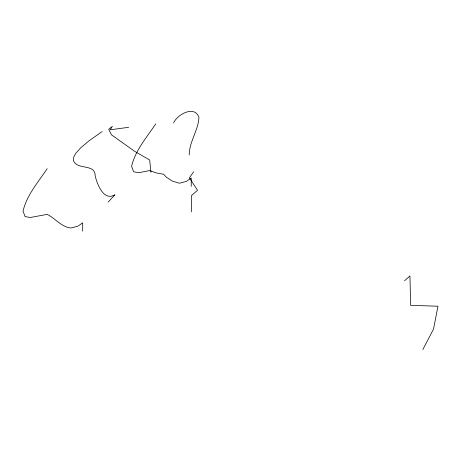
<?xml version="1.0" encoding="UTF-8"?>
<svg xmlns="http://www.w3.org/2000/svg" width="461" height="461" viewBox="0 0 461 461"><rect width="100%" height="100%" fill="white"/><g stroke="black" fill="none" stroke-linecap="round" stroke-linejoin="round"><path stroke-width="0.69" d="M189.235 154.977C189.183 141.683 198.351 130.463 198.939 117.417C194.692 104.785 177.128 114.559 173.595 122.926M422.806 349.588L433.507 329.154L437.95 306.231L410.636 305.309L409.938 275.943L404.551 280.737M47.189 168.645C38.269 182.118 26.79 194.986 23.05 211.121L25.084 216.566L30.276 217.5L47.166 214.382C55.441 218.399 61.146 226.87 70.821 228.022L77.851 226.213L82.68 222.813L82.68 231.122M155.749 123.848C146.829 137.32 135.355 150.188 131.61 166.323L133.644 171.769L138.836 172.702L149.508 170.587L156.4 172.95L163.638 174.264L166.237 177.076L172.212 181.046L179.381 183.224L186.411 181.409L191.24 178.015L191.24 186.325M193.66 171.82L189.385 177.819L197.533 190.289L191.511 195.556L191.511 211.927M108.197 202.01L114.945 194.79C103.639 201.561 97.208 184.221 95.168 175.883C95.427 163.246 76.82 170.437 73.339 160.399L73.61 157.351L75.817 153.248L80.698 147.82L89.117 140.732L102.077 131.616M128.642 127.311L110.179 129.806L112.363 126.36L108.721 129.299L111.389 134.762L134.693 151.358L149.681 159.99L150.954 172.264"/></g></svg>
